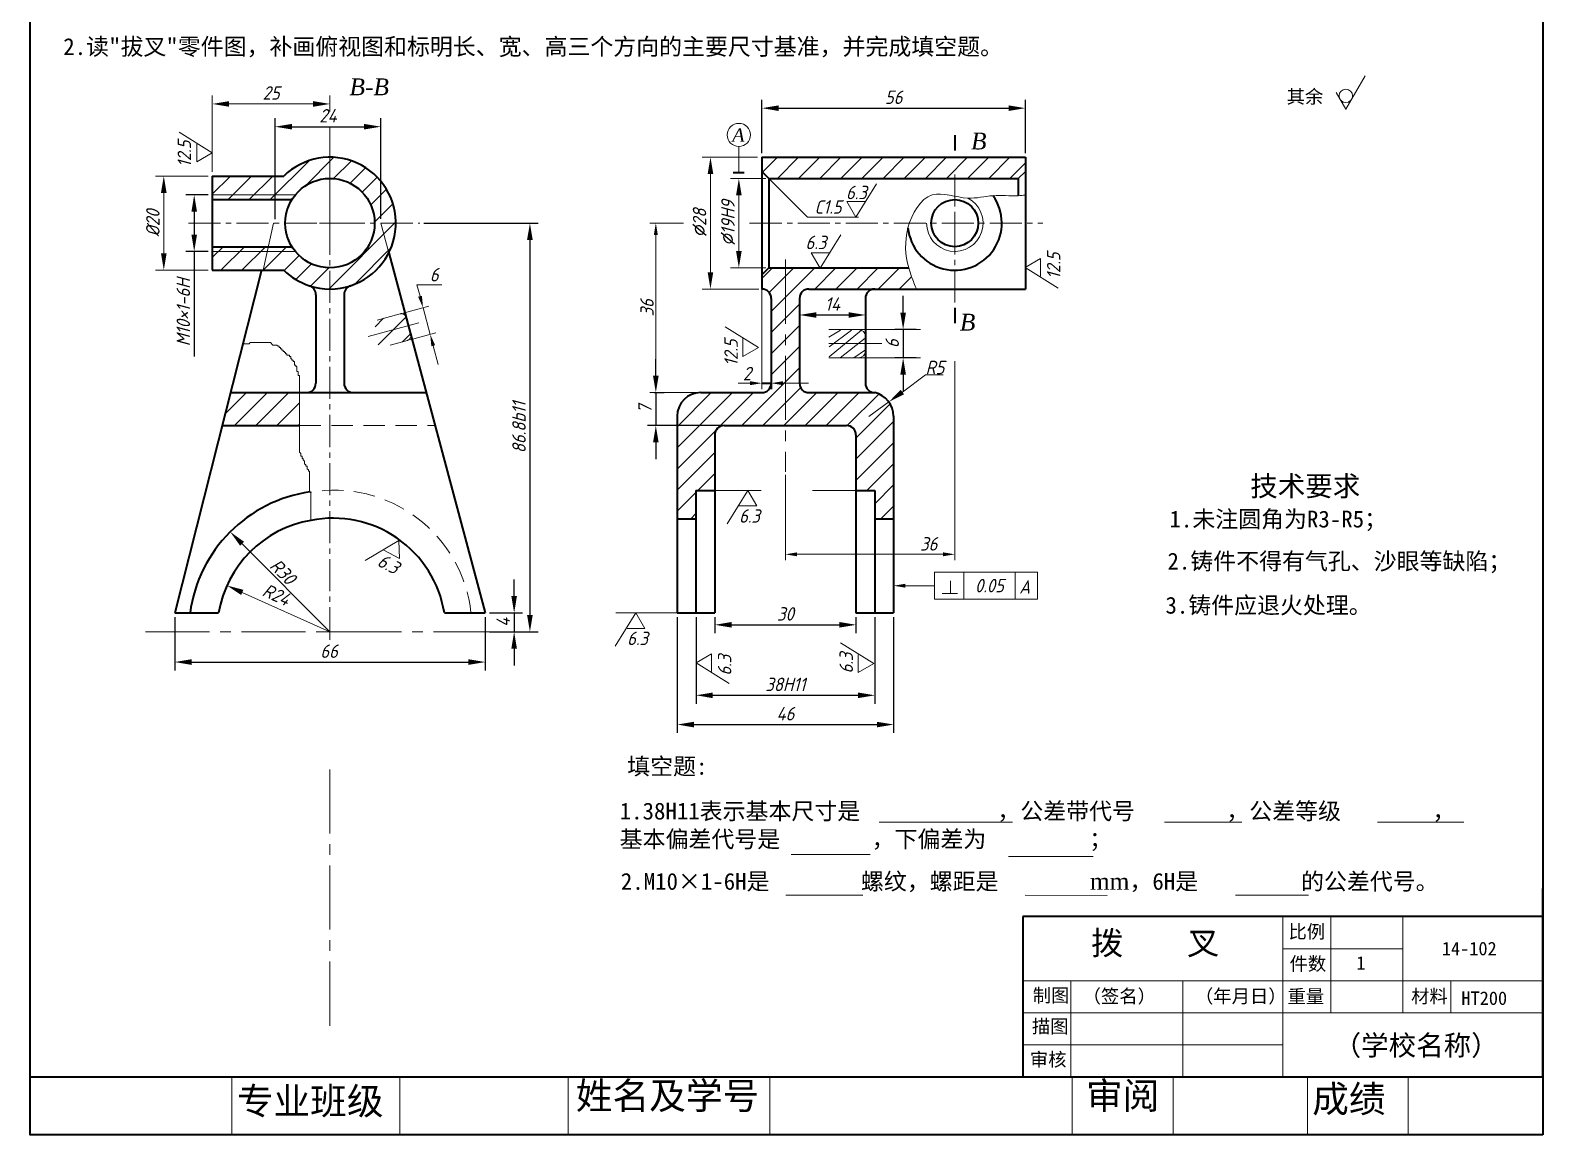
# Model space of a CAD drawing. Header units: millimetres. Extents: x -352 to -127, y 42 to 372.
# Drawn here: x -352.3 to -127.3, y 42.4 to 206.6 of the extents above; entities that cross this region are included whole.
import ezdxf

# ---------------------------------------------------------------- set-up
doc = ezdxf.new("R2010")
doc.units = ezdxf.units.MM
doc.header["$LTSCALE"] = 0.5
doc.linetypes.add('CENTER2', pattern=[28.575, 19.05, -3.175, 3.175, -3.175])
doc.linetypes.add('DASHED2', pattern=[9.525, 6.35, -3.175])
doc.layers.get('0').update_dxf_attribs({"lineweight": 15})
for name, color, linetype, lineweight in [('中心线', 7, 'CENTER2', 15), ('剖面线', 7, 'Continuous', 9), ('粗线', 7, 'Continuous', 40), ('粗线112', 7, 'Continuous', 40), ('细线', 7, 'Continuous', 15)]:
    doc.layers.add(name, color=color, linetype=linetype, lineweight=lineweight)
doc.styles.get("Standard").update_dxf_attribs({"font": 'SimSun.ttf', "height": 2})
doc.styles.add('style2', font='SIMFANG.TTF', dxfattribs={"height": 4})
doc.styles.add('style3', font='SIMFANG.TTF', dxfattribs={"height": 2.5})
doc.styles.add('数字', font='isocp.shx', dxfattribs={"oblique": 15, "height": 2})
doc.dimstyles.new('Copy of ISO-25', dxfattribs={"dimtxt": 2, "dimasz": 2.5, "dimexe": 1.25, "dimexo": 0.625, "dimtad": 2, "dimdec": 0, "dimdsep": 46, "dimtxsty": '数字', "dimcen": 0, "dimadec": 0, "dimazin": 0, "dimtfac": 1, "dimtdec": 0, "dimtmove": 0, "dimatfit": 3, "dimfxl": 0, "dimarcsym": 0})
doc.dimstyles.new('ISO-25', dxfattribs={"dimtxt": 2, "dimasz": 2.5, "dimexe": 1.25, "dimexo": 0.625, "dimtad": 1, "dimdsep": 46, "dimtxsty": '数字', "dimcen": 2.5, "dimadec": 0, "dimazin": 0, "dimtfac": 1, "dimtmove": 0, "dimatfit": 3, "dimfxl": 0, "dimarcsym": 0})
pattern_1 = [(45, (-285.0873, 263.182), (-1.571545, 1.571545), [])]

# ---------------------------------------------------------------- blocks, each defined once
blk = doc.blocks.new('*D7')
at = {"color": 0, "lineweight": -2}
for p, q in [((-330.77, 119.35), (-330.77, 111.42)), ((-284.57, 119.35), (-284.57, 111.42)), ((-328.27, 112.67), (-287.07, 112.67))]:
    blk.add_line(p, q, dxfattribs=at)
at = {"color": 0}
for points in [[(-328.27, 113.09), (-328.27, 112.25), (-330.77, 112.67)], [(-287.07, 113.09), (-287.07, 112.25), (-284.57, 112.67)]]:
    blk.add_solid(points, dxfattribs=at)
at = {"layer": 'Defpoints', "color": 0}
for p in [(-330.77, 119.97), (-284.57, 119.97), (-284.57, 112.67)]:
    blk.add_point(p, dxfattribs=at)
at = {"color": 0, "insert": (-307.81, 114.29), "char_height": 2, "attachment_point": 5, "style": '数字'}
blk.add_mtext('66', dxfattribs=at)
blk = doc.blocks.new('*D8')
at = {"color": 0, "lineweight": -2}
for p, q in [((-293.69, 177.93), (-276.68, 177.93)), ((-277.93, 175.43), (-277.93, 119.67)), ((-283.95, 117.17), (-276.68, 117.17))]:
    blk.add_line(p, q, dxfattribs=at)
at = {"color": 0}
for points in [[(-278.35, 175.43), (-277.51, 175.43), (-277.93, 177.93)], [(-278.35, 119.67), (-277.51, 119.67), (-277.93, 117.17)]]:
    blk.add_solid(points, dxfattribs=at)
at = {"layer": 'Defpoints', "color": 0}
for p in [(-294.31, 177.93), (-284.57, 117.17), (-277.93, 117.17)]:
    blk.add_point(p, dxfattribs=at)
at = {"color": 0, "insert": (-279.55, 147.55), "char_height": 2, "attachment_point": 5, "rotation": 90, "style": '数字'}
blk.add_mtext('86.8b11', dxfattribs=at)
blk = doc.blocks.new('*D9')
at = {"color": 0, "lineweight": -2}
for p, q in [((-280.27, 122.47), (-280.27, 124.97)), ((-283.95, 119.97), (-279.02, 119.97)), ((-280.27, 119.97), (-280.27, 117.17)), ((-283.95, 117.17), (-279.02, 117.17)), ((-280.27, 114.67), (-280.27, 112.17))]:
    blk.add_line(p, q, dxfattribs=at)
at = {"color": 0}
for points in [[(-280.69, 122.47), (-279.86, 122.47), (-280.27, 119.97)], [(-280.69, 114.67), (-279.86, 114.67), (-280.27, 117.17)]]:
    blk.add_solid(points, dxfattribs=at)
at = {"layer": 'Defpoints', "color": 0}
for p in [(-284.57, 119.97), (-284.57, 117.17), (-280.27, 117.17)]:
    blk.add_point(p, dxfattribs=at)
at = {"color": 0, "insert": (-281.9, 118.57), "char_height": 2, "attachment_point": 5, "rotation": 90, "style": '数字'}
blk.add_mtext('4', dxfattribs=at)
blk = doc.blocks.new('*D10')
at = {"color": 0, "lineweight": -2}
for p, q in [((-243.42, 188.36), (-243.42, 196.28)), ((-204.22, 188.36), (-204.22, 196.28)), ((-240.92, 195.03), (-206.72, 195.03))]:
    blk.add_line(p, q, dxfattribs=at)
at = {"color": 0}
for points in [[(-240.92, 195.44), (-240.92, 194.61), (-243.42, 195.03)], [(-206.72, 195.44), (-206.72, 194.61), (-204.22, 195.03)]]:
    blk.add_solid(points, dxfattribs=at)
at = {"layer": 'Defpoints', "color": 0}
for p in [(-204.22, 195.03), (-243.42, 187.73), (-204.22, 187.73)]:
    blk.add_point(p, dxfattribs=at)
at = {"color": 0, "insert": (-223.82, 196.65), "char_height": 2, "attachment_point": 5, "style": '数字'}
blk.add_mtext('56', dxfattribs=at)
blk = doc.blocks.new('*D11')
at = {"color": 0, "lineweight": -2}
for p, q in [((-259.2, 155.23), (-259.2, 157.73)), ((-259.45, 152.73), (-257.95, 152.73)), ((-259.2, 152.73), (-259.2, 147.83)), ((-240.76, 147.83), (-260.45, 147.83)), ((-259.2, 145.33), (-259.2, 142.83))]:
    blk.add_line(p, q, dxfattribs=at)
at = {"color": 0}
for points in [[(-259.61, 155.23), (-258.78, 155.23), (-259.2, 152.73)], [(-259.61, 145.33), (-258.78, 145.33), (-259.2, 147.83)]]:
    blk.add_solid(points, dxfattribs=at)
at = {"layer": 'Defpoints', "color": 0}
for p in [(-260.07, 152.73), (-259.2, 147.83), (-240.14, 147.83)]:
    blk.add_point(p, dxfattribs=at)
at = {"color": 0, "insert": (-260.82, 150.28), "char_height": 2, "attachment_point": 5, "rotation": 90, "style": '数字'}
blk.add_mtext('7', dxfattribs=at)
blk = doc.blocks.new('*D12')
at = {"color": 0, "lineweight": -2}
for p, q in [((-250.42, 119.35), (-250.42, 116.96)), ((-229.42, 119.35), (-229.42, 116.96)), ((-247.92, 118.21), (-231.92, 118.21))]:
    blk.add_line(p, q, dxfattribs=at)
at = {"color": 0}
for points in [[(-247.92, 118.63), (-247.92, 117.79), (-250.42, 118.21)], [(-231.92, 118.63), (-231.92, 117.79), (-229.42, 118.21)]]:
    blk.add_solid(points, dxfattribs=at)
at = {"layer": 'Defpoints', "color": 0}
for p in [(-250.42, 119.97), (-229.42, 119.97), (-229.42, 118.21)]:
    blk.add_point(p, dxfattribs=at)
at = {"color": 0, "insert": (-239.92, 119.83), "char_height": 2, "attachment_point": 5, "style": '数字'}
blk.add_mtext('30', dxfattribs=at)
blk = doc.blocks.new('*D13')
at = {"color": 0, "lineweight": -2}
for p, q in [((-253.22, 119.35), (-253.22, 106.48)), ((-226.62, 119.35), (-226.62, 106.48)), ((-250.72, 107.73), (-229.12, 107.73))]:
    blk.add_line(p, q, dxfattribs=at)
at = {"color": 0}
for points in [[(-250.72, 108.14), (-250.72, 107.31), (-253.22, 107.73)], [(-229.12, 108.14), (-229.12, 107.31), (-226.62, 107.73)]]:
    blk.add_solid(points, dxfattribs=at)
at = {"layer": 'Defpoints', "color": 0}
for p in [(-253.22, 119.97), (-226.62, 119.97), (-226.62, 107.73)]:
    blk.add_point(p, dxfattribs=at)
at = {"color": 0, "insert": (-239.92, 109.35), "char_height": 2, "attachment_point": 5, "style": '数字'}
blk.add_mtext('38H11', dxfattribs=at)
blk = doc.blocks.new('*D14')
at = {"color": 0, "lineweight": -2}
for p, q in [((-256.02, 119.35), (-256.02, 102.13)), ((-223.82, 119.35), (-223.82, 102.13)), ((-253.52, 103.38), (-226.32, 103.38))]:
    blk.add_line(p, q, dxfattribs=at)
at = {"color": 0}
for points in [[(-253.52, 103.79), (-253.52, 102.96), (-256.02, 103.38)], [(-226.32, 103.79), (-226.32, 102.96), (-223.82, 103.38)]]:
    blk.add_solid(points, dxfattribs=at)
at = {"layer": 'Defpoints', "color": 0}
for p in [(-256.02, 119.97), (-223.82, 119.97), (-223.82, 103.38)]:
    blk.add_point(p, dxfattribs=at)
at = {"color": 0, "insert": (-239.92, 105), "char_height": 2, "attachment_point": 5, "style": '数字'}
blk.add_mtext('46', dxfattribs=at)
blk = doc.blocks.new('*D15')
at = {"color": 0, "lineweight": -2}
for p, q in [((-222.41, 164.61), (-222.41, 167.11)), ((-220.45, 162.11), (-223.66, 162.11)), ((-222.41, 162.11), (-222.41, 157.91)), ((-220.45, 157.91), (-223.66, 157.91)), ((-222.41, 155.41), (-222.41, 152.91))]:
    blk.add_line(p, q, dxfattribs=at)
at = {"color": 0}
for points in [[(-222.82, 164.61), (-221.99, 164.61), (-222.41, 162.11)], [(-222.82, 155.41), (-221.99, 155.41), (-222.41, 157.91)]]:
    blk.add_solid(points, dxfattribs=at)
at = {"layer": 'Defpoints', "color": 0}
for p in [(-219.83, 162.11), (-222.41, 157.91), (-219.83, 157.91)]:
    blk.add_point(p, dxfattribs=at)
at = {"color": 0, "insert": (-224.03, 160.01), "char_height": 2, "attachment_point": 5, "rotation": 90, "style": '数字'}
blk.add_mtext('6', dxfattribs=at)
blk = doc.blocks.new('*D16')
at = {"layer": 'Defpoints', "color": 0}
for p in [(-237.82, 165.86), (-228.02, 164.28), (-228.02, 164.28)]:
    blk.add_point(p, dxfattribs=at)
at = {"layer": '细线', "color": 0, "lineweight": -2}
for p, q in [((-237.82, 165.24), (-237.82, 163.03)), ((-235.32, 164.28), (-230.52, 164.28)), ((-228.02, 164.9), (-228.02, 165.53))]:
    blk.add_line(p, q, dxfattribs=at)
at = {"layer": '细线', "color": 0}
for points in [[(-235.32, 164.69), (-235.32, 163.86), (-237.82, 164.28)], [(-230.52, 164.69), (-230.52, 163.86), (-228.02, 164.28)]]:
    blk.add_solid(points, dxfattribs=at)
at = {"layer": '细线', "color": 0, "insert": (-232.92, 165.9), "char_height": 2, "attachment_point": 5, "style": '数字'}
blk.add_mtext('14', dxfattribs=at)
blk = doc.blocks.new('CUZAO')
for p, q in [((-20.17, -4.19), (-15.78, 2.87)), ((-18.27, -0.9), (-22.07, -0.9)), ((-22.07, -0.9), (-20.17, -4.19))]:
    blk.add_line(p, q)
blk = doc.blocks.new('*D23')
at = {"layer": 'Defpoints', "color": 0}
for p in [(-325.17, 182.13), (-327.87, 173.73), (-325.17, 173.73)]:
    blk.add_point(p, dxfattribs=at)
at = {"layer": '细线', "color": 0, "lineweight": -2}
for p, q in [((-325.8, 182.13), (-329.12, 182.13)), ((-327.87, 179.63), (-327.87, 176.23)), ((-325.8, 173.73), (-329.12, 173.73)), ((-327.87, 173.73), (-327.87, 158.1))]:
    blk.add_line(p, q, dxfattribs=at)
at = {"layer": '细线', "color": 0}
for points in [[(-328.28, 179.63), (-327.45, 179.63), (-327.87, 182.13)], [(-328.28, 176.23), (-327.45, 176.23), (-327.87, 173.73)]]:
    blk.add_solid(points, dxfattribs=at)
at = {"layer": '细线', "color": 0, "insert": (-329.49, 164.67), "char_height": 2, "attachment_point": 5, "rotation": 90, "style": '数字'}
blk.add_mtext('M10×1-6H', dxfattribs=at)
blk = doc.blocks.new('*D24')
at = {"layer": 'Defpoints', "color": 0}
for p in [(-300.1, 192.27), (-315.84, 177.88), (-300.1, 177.93)]:
    blk.add_point(p, dxfattribs=at)
at = {"layer": '细线', "color": 0, "lineweight": -2}
for p, q in [((-315.84, 178.51), (-315.84, 193.52)), ((-300.1, 178.56), (-300.1, 193.52)), ((-313.34, 192.27), (-302.6, 192.27))]:
    blk.add_line(p, q, dxfattribs=at)
at = {"layer": '细线', "color": 0}
for points in [[(-313.34, 192.69), (-313.34, 191.86), (-315.84, 192.27)], [(-302.6, 192.69), (-302.6, 191.86), (-300.1, 192.27)]]:
    blk.add_solid(points, dxfattribs=at)
at = {"layer": '细线', "color": 0, "insert": (-307.97, 193.9), "char_height": 2, "attachment_point": 5, "style": '数字'}
blk.add_mtext('24', dxfattribs=at)
blk = doc.blocks.new('粗糙度2')
at = {"layer": '细线'}
for p, q in [((5.77, 10), (0, 0)), ((0, 0), (-2.89, 5))]:
    blk.add_line(p, q, dxfattribs=at)
blk.add_circle((0, 4), 2, dxfattribs=at)

msp = doc.modelspace()

# ---------------------------------------------------------------- hatches: boundary and pattern name
at = {"layer": '中心线'}
h = msp.add_hatch(dxfattribs=at)
h.set_pattern_fill('ANSI31', color=256, scale=0.7, style=0)
h.set_pattern_definition([(45, (-285.0873, 285.2563), (-1.571545, 1.571545), [])])
h.paths.add_polyline_path([(-296.016, 162.704), (-296.352, 163.959, 0.4142136), (-297.21, 164.454), (-300.66, 163.53), (-301.293, 161.29)])
h.paths.add_polyline_path([(-296.148, 160.49, 0.4142136), (-295.653, 161.347), (-296.016, 162.704), (-301.293, 161.29), (-301.693, 159.876), (-298.733, 159.798)])
at = {"layer": '剖面线'}
h = msp.add_hatch(dxfattribs=at)
h.set_pattern_fill('ANSI31', color=256, scale=0.7, style=0)
h.set_pattern_definition(pattern_1)
h.paths.add_polyline_path([(-314.531, 184.935), (-325.173, 184.935), (-325.173, 182.135), (-312.828, 182.135, -0.2255124), (-307.673, 184.585), (-307.673, 187.735, 0.1962616)])
h.paths.add_polyline_path([(-307.673, 187.735), (-307.673, 184.585, -0.4142136), (-301.023, 177.935), (-297.873, 177.935, 0.4142136)])
h.paths.add_polyline_path([(-307.673, 171.285), (-307.673, 168.135, 0.0796236), (-304.61, 168.626, 0.3239072), (-297.873, 177.935), (-301.023, 177.935, -0.4142136)])
h.paths.add_polyline_path([(-314.531, 170.935, 0.1148433), (-310.735, 168.626, 0.0796236), (-307.673, 168.135), (-307.673, 171.285, -0.2255124), (-312.828, 173.735), (-325.173, 173.735), (-325.173, 170.935)])
h.paths.add_polyline_path([(-312.828, 173.735, -0.0323428), (-313.327, 174.435), (-325.173, 174.435), (-325.173, 173.735)])
h.paths.add_polyline_path([(-325.173, 182.135), (-325.173, 181.435), (-313.327, 181.435, -0.0323428), (-312.828, 182.135)])
h = msp.add_hatch(dxfattribs=at)
h.set_pattern_fill('ANSI31', color=256, scale=0.7, style=0)
h.set_pattern_definition(pattern_1)
h.paths.add_polyline_path([(-243.424, 187.735), (-243.424, 185.635), (-242.374, 184.585), (-214.724, 184.585), (-214.724, 187.735)])
h.paths.add_polyline_path([(-205.274, 184.585), (-204.224, 185.635), (-204.224, 187.735), (-214.724, 187.735), (-214.724, 184.585)])
h.paths.add_polyline_path([(-236.424, 168.135), (-226.624, 168.135), (-221.146, 168.135), (-221.146, 168.365), (-221.061, 168.45), (-221.061, 169.636), (-221.146, 169.721), (-221.146, 170.06), (-221.231, 170.23), (-221.231, 170.653), (-221.4, 170.823), (-221.4, 171.077), (-221.485, 171.077), (-221.485, 171.162), (-221.608, 171.285), (-239.924, 171.285), (-239.924, 147.835), (-230.824, 147.835, -0.4142136), (-229.424, 146.435), (-229.424, 138.175), (-226.624, 138.175), (-226.624, 133.975), (-223.824, 133.975), (-223.824, 149.235, 0.3393594), (-226.624, 152.735), (-236.424, 152.735, -0.4142136), (-237.824, 154.135), (-237.824, 166.735, -0.4142136)])
h.paths.add_polyline_path([(-239.924, 171.285), (-242.374, 171.285), (-243.424, 170.235), (-243.424, 168.135, -0.4142136), (-242.024, 166.735), (-242.024, 154.135, -0.4142136), (-243.424, 152.735), (-252.524, 152.735, 0.4142136), (-256.024, 149.235), (-256.024, 133.975), (-253.224, 133.975), (-253.224, 138.175), (-250.424, 138.175), (-250.424, 146.435, -0.4142136), (-249.024, 147.835), (-239.924, 147.835)])
h = msp.add_hatch(dxfattribs=at)
h.set_pattern_fill('ANSI31', color=256, scale=0.7, style=0)
h.set_pattern_definition(pattern_1)
h.paths.add_polyline_path([(-322.464, 152.735), (-323.707, 147.835), (-312.203, 147.835), (-312.203, 152.735)])

# ---------------------------------------------------------------- linework, layer by layer
at = {"linetype": 'CENTER2', "ltscale": 0.5}
for p, q in [((-307.673, 192.272), (-307.673, 117.175)), ((-214.724, 185.18), (-214.724, 166.094)), ((-328.7, 177.935), (-294.314, 177.935)), ((-245.238, 177.935), (-201.629, 177.935))]:
    msp.add_line(p, q, dxfattribs=at)
at = {"ltscale": 0.5}
msp.add_line((-307.673, 178.372), (-307.673, 192.272), dxfattribs=at)
for p, q in [((-246.846, 189.326), (-246.846, 185.474)), ((-242.811, 184.585), (-247.75, 184.585)), ((-242.374, 184.585), (-236.624, 178.825)), ((-205.274, 184.585), (-204.224, 185.635)), ((-316.073, 177.935), (-317.616, 170.935)), ((-255.061, 177.935), (-260.072, 177.935)), ((-242.811, 177.935), (-245.238, 177.935)), ((-236.624, 178.825), (-229.057, 178.825)), ((-259.197, 176.185), (-259.197, 154.485)), ((-243.424, 177.497), (-243.424, 153.26)), ((-242.811, 171.285), (-247.75, 171.285)), ((-243.861, 168.135), (-252.145, 168.135)), ((-233.482, 162.113), (-219.826, 162.113)), ((-231.73, 162.031), (-233.464, 161.002)), ((-230.103, 162.031), (-233.41, 159.54)), ((-228.586, 162.031), (-233.41, 158.077)), ((-320.676, 159.785), (-320.465, 159.995)), ((-320.465, 159.995), (-319.714, 159.995)), ((-319.714, 159.995), (-319.527, 160.183)), ((-319.527, 160.183), (-316.522, 160.183)), ((-316.522, 160.183), (-316.147, 159.807)), ((-316.147, 159.807), (-315.583, 159.807)), ((-315.583, 159.807), (-315.395, 159.62)), ((-228.044, 160.84), (-231.784, 157.915)), ((-315.395, 159.62), (-315.208, 159.62)), ((-315.208, 159.62), (-315.208, 159.432)), ((-315.208, 159.432), (-315.02, 159.432)), ((-315.02, 159.432), (-315.02, 159.244)), ((-315.02, 159.244), (-314.832, 159.244)), ((-314.832, 159.244), (-314.832, 159.057)), ((-314.832, 159.057), (-314.644, 159.057)), ((-314.644, 159.057), (-314.644, 158.869)), ((-314.644, 158.869), (-314.457, 158.869)), ((-314.457, 158.869), (-314.457, 158.681)), ((-314.457, 158.681), (-314.269, 158.681)), ((-314.269, 158.681), (-314.269, 158.494)), ((-314.269, 158.494), (-314.081, 158.494)), ((-314.081, 158.494), (-314.081, 158.306)), ((-314.081, 158.306), (-313.706, 158.306)), ((-313.706, 158.306), (-313.706, 158.118)), ((-313.706, 158.118), (-313.518, 158.118)), ((-313.518, 158.118), (-313.518, 157.743)), ((-313.518, 157.743), (-313.33, 157.743)), ((-313.33, 157.743), (-313.33, 157.556)), ((-313.33, 157.556), (-313.142, 157.556)), ((-313.142, 157.556), (-313.142, 157.368)), ((-233.482, 157.913), (-219.826, 157.913)), ((-313.142, 157.368), (-312.954, 157.368)), ((-312.954, 157.368), (-312.954, 156.805)), ((-312.954, 156.805), (-312.767, 156.805)), ((-312.767, 156.805), (-312.767, 156.617)), ((-312.767, 156.617), (-312.579, 156.617)), ((-312.579, 156.617), (-312.579, 155.867)), ((-312.579, 155.867), (-312.391, 155.867)), ((-312.391, 155.867), (-312.391, 155.304)), ((-312.391, 155.304), (-312.203, 155.304)), ((-312.203, 155.304), (-312.203, 143.858)), ((-214.724, 157.389), (-214.724, 127.816)), ((-245.174, 154.135), (-246.924, 154.135)), ((-240.274, 154.135), (-236.482, 154.135)), ((-312.203, 143.858), (-312.016, 143.67)), ((-312.016, 143.67), (-312.016, 143.295)), ((-312.016, 143.295), (-311.828, 143.295)), ((-311.828, 143.295), (-311.828, 142.92)), ((-311.828, 142.92), (-311.64, 142.92)), ((-311.64, 142.92), (-311.64, 142.732)), ((-311.64, 142.732), (-311.452, 142.545)), ((-311.452, 142.545), (-311.452, 142.169)), ((-311.452, 142.169), (-311.264, 141.982)), ((-311.264, 141.982), (-311.264, 141.794)), ((-311.264, 141.794), (-311.077, 141.794)), ((-311.077, 141.794), (-311.077, 141.419)), ((-311.077, 141.419), (-310.889, 141.231)), ((-310.889, 141.231), (-310.889, 141.043)), ((-310.889, 141.043), (-310.701, 141.043)), ((-310.701, 141.043), (-310.701, 138.041)), ((-239.924, 140.502), (-239.924, 127.816)), ((-310.513, 137.854), (-310.513, 133.733)), ((-238.174, 128.691), (-216.474, 128.691)), ((-222.074, 124.024), (-217.755, 124.024)), ((-307.673, 117.175), (-320.719, 123.03)), ((-256.024, 119.975), (-265.148, 119.975)), ((-225.998, 88.88), (-206.158, 88.88)), ((-183.531, 88.88), (-172.045, 88.88)), ((-151.843, 88.88), (-138.974, 88.88)), ((-239.086, 84.057), (-227.29, 84.057)), ((-206.722, 83.764), (-194.139, 83.764)), ((-165.933, 51.015), (-165.933, 74.815)), ((-158.793, 60.535), (-158.793, 74.815)), ((-148.083, 60.535), (-148.083, 74.815)), ((-165.933, 70.055), (-148.083, 70.055)), ((-204.608, 65.295), (-127.258, 65.295)), ((-197.468, 51.015), (-197.468, 65.295)), ((-180.808, 51.015), (-180.808, 65.295)), ((-204.608, 60.535), (-165.933, 60.535)), ((-165.933, 60.535), (-127.258, 60.535)), ((-204.608, 55.775), (-165.933, 55.775)), ((-322.258, 42.39), (-322.258, 51.015)), ((-297.258, 42.39), (-297.258, 51.015)), ((-272.258, 42.39), (-272.258, 51.015)), ((-242.258, 42.39), (-242.258, 51.015)), ((-197.258, 42.39), (-197.258, 51.015)), ((-182.258, 42.39), (-182.258, 51.015)), ((-162.258, 42.39), (-162.258, 51.015)), ((-147.258, 42.39), (-147.258, 51.015))]:
    msp.add_line(p, q)
at = {"linetype": 'Continuous'}
for p, q in [((-325.173, 182.135), (-312.828, 182.135)), ((-325.173, 173.735), (-312.828, 173.735))]:
    msp.add_line(p, q, dxfattribs=at)
at = {"linetype": 'CENTER2'}
for p, q in [((-239.924, 172.503), (-239.924, 140.939)), ((-233.482, 160.013), (-225.566, 160.013)), ((-335.132, 117.175), (-279.719, 117.175)), ((-307.673, 96.7), (-307.673, 58.384))]:
    msp.add_line(p, q, dxfattribs=at)
at = {"linetype": 'DASHED2'}
msp.add_line((-312.203, 147.835), (-292.034, 147.835), dxfattribs=at)
msp.add_circle((-246.846, 191.049), 1.723)
at = {"linetype": 'Continuous'}
msp.add_arc((-214.724, 177.935), 4.2, 180, 62.30693, dxfattribs=at)
at = {"linetype": 'DASHED2'}
msp.add_arc((-307.008, 117.801), 20.424, 6.10876, 100.04894, dxfattribs=at)
for points in [[(-259.489, 176.185), (-258.905, 176.185), (-259.197, 177.935)], [(-259.489, 154.485), (-258.905, 154.485), (-259.197, 152.735)], [(-245.174, 154.427), (-245.174, 153.843), (-243.424, 154.135)], [(-240.274, 154.427), (-240.274, 153.843), (-242.024, 154.135)], [(-238.174, 128.982), (-238.174, 128.399), (-239.924, 128.691)], [(-216.474, 128.982), (-216.474, 128.399), (-214.724, 128.691)], [(-320.548, 123.41), (-320.89, 122.65), (-323, 124.054)], [(-222.074, 124.316), (-222.074, 123.733), (-223.824, 124.024)]]:
    msp.add_solid(points)
at = {"layer": '中心线'}
for p, q in [((-294.277, 167.051), (-294.729, 168.741)), ((-296.787, 164.567), (-292.979, 165.587)), ((-293.824, 165.36), (-292.762, 161.397)), ((-301.996, 161.102), (-294.463, 163.12)), ((-295.725, 160.603), (-291.917, 161.623)), ((-292.31, 159.706), (-291.566, 156.929))]:
    msp.add_line(p, q, dxfattribs=at)
for centre, start, end in [((-297.029, 163.777), 14.99323, 104.99323), ((-296.329, 161.166), 284.99323, 14.99323)]:
    msp.add_arc(centre, 0.7, start, end, dxfattribs=at)
for points in [[(-293.995, 167.126), (-294.558, 166.975), (-293.824, 165.36)], [(-292.028, 159.782), (-292.591, 159.631), (-292.762, 161.397)]]:
    msp.add_solid(points, dxfattribs=at)
at = {"layer": '粗线'}
for p, q in [((-214.71, 191.006), (-214.71, 188.729)), ((-243.424, 187.735), (-204.224, 187.735)), ((-243.424, 187.735), (-243.424, 168.135)), ((-204.224, 187.735), (-204.224, 183.197)), ((-325.173, 184.935), (-314.531, 184.935)), ((-325.173, 184.935), (-325.173, 170.935)), ((-247.711, 185.474), (-246.059, 185.474)), ((-243.424, 185.635), (-242.374, 184.585)), ((-243.31, 185.522), (-242.374, 184.585)), ((-242.374, 184.585), (-205.274, 184.585)), ((-242.374, 184.585), (-242.374, 171.285)), ((-205.274, 184.585), (-205.274, 182.016)), ((-204.224, 183.197), (-204.224, 168.135)), ((-325.173, 181.435), (-313.327, 181.435)), ((-325.173, 174.435), (-313.327, 174.435)), ((-298.917, 173.533), (-284.573, 119.975)), ((-242.374, 171.285), (-243.424, 170.235)), ((-242.374, 171.285), (-221.57, 171.285)), ((-317.848, 170.935), (-330.773, 119.975)), ((-325.173, 170.935), (-314.531, 170.935)), ((-243.424, 168.135), (-243.424, 168.135)), ((-242.024, 166.735), (-242.024, 154.135)), ((-237.824, 166.735), (-237.824, 154.135)), ((-236.424, 168.135), (-226.624, 168.135)), ((-228.024, 166.735), (-228.024, 154.135)), ((-226.624, 168.135), (-204.224, 168.135)), ((-214.71, 165.319), (-214.71, 163.042)), ((-243.424, 154.135), (-242.024, 154.135)), ((-242.024, 154.94), (-242.024, 153.26)), ((-322.464, 152.735), (-311.173, 152.735)), ((-311.173, 152.735), (-304.173, 152.735)), ((-304.173, 152.735), (-293.346, 152.735)), ((-252.524, 152.735), (-243.424, 152.735)), ((-236.424, 152.735), (-226.624, 152.735)), ((-256.024, 149.235), (-256.024, 119.975)), ((-223.824, 149.235), (-223.824, 119.975)), ((-323.707, 147.835), (-312.203, 147.835)), ((-250.424, 146.435), (-250.424, 119.975)), ((-249.024, 147.835), (-230.824, 147.835)), ((-229.424, 146.435), (-229.424, 119.975)), ((-253.224, 138.175), (-250.424, 138.175)), ((-253.224, 138.175), (-253.224, 119.975)), ((-229.424, 138.175), (-226.624, 138.175)), ((-226.624, 138.175), (-226.624, 119.975)), ((-256.024, 133.975), (-253.224, 133.975)), ((-226.624, 133.975), (-223.824, 133.975)), ((-330.773, 119.975), (-324.238, 119.975)), ((-290.651, 119.975), (-284.573, 119.975)), ((-256.024, 119.975), (-250.424, 119.975)), ((-229.424, 119.975), (-223.824, 119.975)), ((-127.258, 74.815), (-204.608, 74.815)), ((-204.608, 74.815), (-204.608, 51.015)), ((-352.258, 51.015), (-127.258, 51.015))]:
    msp.add_line(p, q, dxfattribs=at)
at = {"layer": '粗线', "linetype": 'Continuous'}
for p, q in [((-309.773, 167.296), (-309.773, 154.135)), ((-305.573, 167.296), (-305.573, 154.135))]:
    msp.add_line(p, q, dxfattribs=at)
at = {"layer": '粗线'}
msp.add_lwpolyline([(-127.258, 42.39), (-352.258, 42.39), (-352.258, 372.39), (-127.258, 372.39)], close=True, dxfattribs=at)
for centre, radius in [((-307.673, 177.935), 6.65), ((-214.724, 177.935), 3.5)]:
    msp.add_circle(centre, radius, dxfattribs=at)
for centre, radius, start, end in [((-307.673, 177.935), 9.8, 288.20996, 134.41531), ((-214.724, 177.935), 7, 185.83958, 35.65792), ((-307.673, 177.935), 9.8, 225.58469, 251.79004), ((-311.173, 167.296), 1.4, 0, 71.79004), ((-307.673, 177.935), 9.8, 251.79004, 288.20996), ((-304.173, 167.296), 1.4, 108.20996, 180), ((-243.424, 166.735), 1.4, 0, 90), ((-236.424, 166.735), 1.4, 90, 180), ((-226.624, 166.735), 1.4, 90, 180), ((-311.173, 154.135), 1.4, 270, 0), ((-304.173, 154.135), 1.4, 180, 270), ((-243.424, 154.135), 1.4, 270, 0), ((-236.424, 154.135), 1.4, 180, 270), ((-226.624, 154.135), 1.4, 180, 270), ((-252.524, 149.235), 3.5, 90, 180), ((-227.505, 149.16), 3.682, 1.16955, 76.15007), ((-249.024, 146.435), 1.4, 90, 180), ((-230.824, 146.435), 1.4, 0, 90), ((-307.673, 117.175), 21, 98.08499, 172.33774), ((-307.673, 117.175), 16.8, 99.73506, 170.40593), ((-307.216, 117.277), 16.783, 9.24969, 101.33043)]:
    msp.add_arc(centre, radius, start, end, dxfattribs=at)
at = {"layer": '粗线112'}
for p, q in [((-127.258, 51.015), (-127.258, 79.015)), ((-127.258, 51.015), (-127.258, 74.815)), ((-204.608, 51.015), (-127.258, 51.015))]:
    msp.add_line(p, q, dxfattribs=at)
at = {"layer": '细线'}
for p, q in [((-325.173, 185.56), (-325.173, 196.906)), ((-307.673, 194.556), (-307.673, 196.906)), ((-322.673, 195.656), (-310.173, 195.656)), ((-307.673, 188.36), (-307.673, 191.471)), ((-244.049, 187.735), (-252.321, 187.735)), ((-325.798, 184.935), (-333.643, 184.935)), ((-251.071, 170.635), (-251.071, 185.235)), ((-242.999, 184.585), (-248.096, 184.585)), ((-332.393, 173.435), (-332.393, 182.435)), ((-246.846, 182.085), (-246.846, 173.785)), ((-309.25, 177.935), (-305.799, 177.935)), ((-307.673, 179.117), (-307.673, 176.753)), ((-300.096, 177.935), (-298.917, 173.533)), ((-216.301, 177.935), (-212.85, 177.935)), ((-214.724, 179.117), (-214.724, 176.753)), ((-242.999, 171.285), (-248.096, 171.285)), ((-325.798, 170.935), (-333.643, 170.935)), ((-294.729, 168.741), (-291.029, 168.741)), ((-244.049, 168.135), (-252.321, 168.135)), ((-300.66, 163.53), (-297.21, 164.454)), ((-298.733, 159.798), (-296.148, 160.49)), ((-227.989, 159.106), (-229.724, 157.915)), ((-219.064, 155.374), (-222.526, 152.825)), ((-219.064, 155.374), (-216.445, 155.374)), ((-248.247, 152.735), (-260.072, 152.735)), ((-227.505, 149.16), (-224.54, 151.343)), ((-310.701, 138.041), (-310.513, 137.854)), ((-250.424, 138.175), (-243.531, 138.175)), ((-235.867, 138.175), (-229.424, 138.175)), ((-307.673, 117.175), (-320.747, 130.263)), ((-215.365, 124.769), (-215.365, 122.855)), ((-216.618, 122.855), (-214.333, 122.855)), ((-309.25, 117.175), (-305.799, 117.175)), ((-307.673, 118.357), (-307.673, 115.993)), ((-239.858, 77.998), (-228.381, 77.998)), ((-204.278, 77.998), (-192.045, 77.974)), ((-172.963, 77.998), (-162.088, 77.998)), ((-140.943, 60.535), (-140.943, 65.295))]:
    msp.add_line(p, q, dxfattribs=at)
at = {"layer": '细线', "linetype": 'Continuous'}
for p, q in [((-217.755, 126.024), (-202.427, 126.024)), ((-217.755, 122.024), (-217.755, 126.024)), ((-213.385, 126.024), (-213.385, 122.024)), ((-205.741, 126.024), (-205.741, 122.024)), ((-202.427, 126.024), (-202.427, 122.024)), ((-202.427, 122.024), (-217.755, 122.024))]:
    msp.add_line(p, q, dxfattribs=at)
at = {"layer": '细线'}
for centre, start, end in [((-229.024, 161.113), 0, 90), ((-229.024, 158.913), 270, 0)]:
    msp.add_arc(centre, 1, start, end, dxfattribs=at)
msp.add_open_spline([(-220.42, 168.118), (-220.67, 168.731), (-221.095, 169.771), (-222.067, 172.729), (-222.371, 177.162), (-218.733, 183.573), (-213.217, 181.132), (-209.058, 182.252), (-206.164, 181.923), (-204.572, 182.06), (-204.224, 182.103)], degree=3, knots=[0, 0, 0, 0, 1.9884228, 3.370972, 9.3099258, 15.4115254, 20.7278696, 24.481038, 28.2434547, 29.3032012, 29.3032012, 29.3032012, 29.3032012], dxfattribs=at)
for points in [[(-322.673, 196.073), (-322.673, 195.24), (-325.173, 195.656)], [(-310.173, 196.073), (-310.173, 195.24), (-307.673, 195.656)], [(-251.488, 185.235), (-250.654, 185.235), (-251.071, 187.735)], [(-332.809, 182.435), (-331.976, 182.435), (-332.393, 184.935)], [(-247.263, 182.085), (-246.43, 182.085), (-246.846, 184.585)], [(-332.809, 173.435), (-331.976, 173.435), (-332.393, 170.935)], [(-247.263, 173.785), (-246.43, 173.785), (-246.846, 171.285)], [(-251.488, 170.635), (-250.654, 170.635), (-251.071, 168.135)], [(-222.774, 153.161), (-222.279, 152.489), (-224.54, 151.343)], [(-320.453, 130.557), (-321.042, 129.969), (-322.514, 132.032)]]:
    msp.add_solid(points, dxfattribs=at)

# ---------------------------------------------------------------- block references
at = {"xscale": 0.7, "yscale": 0.7, "zscale": 0.7}
for p, rotation in [((-328.108, 202.504), 90), ((-201.335, 157.242), 270), ((-246.862, 173.546), 90), ((-259.618, 135.253), 180), ((-311.325, 134.607), 152.6872012487197), ((-276.271, 117.053), 180), ((-229.723, 126.554), 90), ((-250.284, 98.455), 270)]:
    msp.add_blockref('CUZAO', p, dxfattribs=dict(at, rotation=rotation))
for p in [(-215.331, 181.76), (-220.631, 174.172)]:
    msp.add_blockref('CUZAO', p, dxfattribs=at)
at = {"layer": '细线', "xscale": 0.5, "yscale": 0.5, "zscale": 0.5}
msp.add_blockref('粗糙度2', (-156.552, 194.856), dxfattribs=at)

# ---------------------------------------------------------------- texts
at = {"attachment_point": 1}
for s, insert, char_height, width in [('2.读"拔叉"零件图，补画俯视图和标明长、宽、高三个方向的主要尺寸基准，并完成填空题。', (-347.347, 205.435), 2.5, 201.3044), ('{\\fTimes New Roman|b0|i1|c0|p18;B-B}', (-304.77, 199.454), 2.5, 15.0076), ('{\\fTimes New Roman|b0|i1|c0|p18;A}', (-247.841, 192.026), 2, 1.8072), ('{\\fTimes New Roman|b0|i1|c0|p18;B}', (-212.312, 191.389), 2.5, 1.8072), ('{\\fTimes New Roman|b0|i1|c0|p18;B}', (-213.971, 164.462), 2.5, 3.6213), ('{\\f宋体|b0|i0|c134|p2;技术要求}', (-170.775, 140.334), 3, 201.3044), ('{\\f黑体|b0|i0|c134|p2;填空题:}', (-263.453, 98.419), 2.5, 201.3044), ('  1.38H11表示基本尺寸是            ，公差带代号        ，公差等级        ，\\P  基本偏差代号是        ，下偏差为         ；', (-267.971, 91.767), 2.5, 201.3044), ('2.M10×1-6H是        螺纹，螺距是        {\\fTimes New Roman|b0|i0|c0|p18;mm}，6H是         的公差代号。', (-264.406, 81.312), 2.5, 201.3044)]:
    msp.add_mtext(s, dxfattribs=dict(at, insert=insert, char_height=char_height, width=width))
at = {"char_height": 2, "attachment_point": 5, "style": '数字'}
for s, insert, rotation in [('12.5', (-329.34, 188.23), 90), ('{\\Ftxt.shx;%%C}28', (-252.696, 177.935), 90), ('{\\Ftxt.shx;%%C}19H9', (-248.471, 177.935), 90), ('12.5', (-200.014, 171.591), 90), ('36', (-260.51, 165.335), 90), ('12.5', (-248.006, 158.662), 90), ('6.3', (-298.97, 127.257), 332.6872), ('R24', (-315.657, 122.683), 336), ('6.3', (-248.963, 112.196), 90), ('6.3', (-230.868, 112.522), 90)]:
    msp.add_mtext(s, dxfattribs=dict(at, insert=insert, rotation=rotation))
for s, insert in [('6.3', (-229.366, 182.492)), ('C1.5', (-233.579, 180.337)), ('6.3', (-235.39, 175.065)), ('2', (-245.626, 155.568)), ('6.3', (-245.268, 134.392)), ('       36', (-222.606, 130.246)), ('6.3', (-261.921, 116.192))]:
    msp.add_mtext(s, dxfattribs=dict(at, insert=insert))
at = {"attachment_point": 1}
for s, insert, char_height, width, style in [('1{\\f宋体|b0|i0|c134|p2;.未注圆角为R3-R5；}', (-182.788, 135.184), 2.5, 201.3044, 'style3'), ('{\\f宋体|b0|i0|c134|p2;2.铸件不得有气孔、沙眼等缺陷；}', (-183.086, 128.926), 2.5, 201.3044, 'style3'), ('{\\f宋体|b0|i0|c134|p54;3\\f宋体|b0|i0|c134|p2;.铸件应退火处理。}', (-183.384, 122.369), 2.5, 201.3044, 'style3'), ('专业班级', (-321.523, 49.394), 4, 23.3701, 'style2'), ('姓名及学号', (-271.094, 50.193), 4, 29.8443, 'style2'), ('审阅', (-195.194, 50.194), 4, 13.7378, 'style2'), ('成绩', (-161.56, 49.721), 4, 13.2641, 'style2')]:
    msp.add_mtext(s, dxfattribs=dict(at, insert=insert, char_height=char_height, width=width, style=style))
at = {"layer": '中心线', "insert": (-292.813, 171.263), "char_height": 2, "width": 5.37621, "attachment_point": 1, "style": '数字'}
msp.add_mtext('6', dxfattribs=at)
at = {"layer": '粗线', "style": 'style3'}
for s, height, p in [('拨    叉', 3.5, (-194.46, 69.156)), ('比例', 2, (-165.081, 71.587)), ('14-102', 2, (-142.27, 69.07)), ('件数', 2, (-164.928, 66.821)), (' 1', 2, (-156.343, 66.93)), ('制图', 2, (-203.137, 62.112)), ('（签名）', 2, (-195.711, 61.994)), ('（年月日）', 2, (-179.002, 61.993)), ('重量', 2, (-165.224, 61.954)), ('材料', 2, (-146.838, 61.982)), ('HT200', 2, (-139.36, 61.694)), ('描图', 2, (-203.251, 57.511)), ('（学校名称）', 3, (-158.366, 54.179)), ('审核', 2, (-203.558, 52.576))]:
    msp.add_text(s, height=height, dxfattribs=at).set_placement(p)
at = {"layer": '细线', "insert": (-316.423, 197.281), "char_height": 2, "attachment_point": 5, "style": '数字'}
msp.add_mtext('25', dxfattribs=at)
at = {"layer": '细线', "char_height": 2, "attachment_point": 1}
for s, insert, width, style in [('其余', (-165.361, 197.747), 11.1849, 'style3'), ('R5', (-219.068, 157.476), 2.6226, '数字')]:
    msp.add_mtext(s, dxfattribs=dict(at, insert=insert, width=width, style=style))
at = {"layer": '细线', "char_height": 2, "attachment_point": 5, "style": '数字'}
for s, insert, rotation in [('%%C20', (-334.018, 177.935), 90), ('R30', (-314.683, 126.11), 315)]:
    msp.add_mtext(s, dxfattribs=dict(at, insert=insert, rotation=rotation))
at = {"layer": '细线', "linetype": 'Continuous', "char_height": 2, "attachment_point": 1, "style": '数字'}
for s, insert, width in [('0.05', (-211.72, 125.039), 8.00633), ('A', (-205.146, 124.84), 2.65556)]:
    msp.add_mtext(s, dxfattribs=dict(at, insert=insert, width=width))

# ---------------------------------------------------------------- dimensions: what is measured, and where the dimension line sits
dim = msp.add_linear_dim(base=(-204.224, 195.027), p1=(-243.424, 187.735), p2=(-204.224, 187.735), text='56', dimstyle='ISO-25', override={"dimtxt": 2})
dim.commit()
dim.dimension.update_dxf_attribs({"geometry": '*D10', "text_midpoint": (-223.824, 196.652)})
for base, p1, p2, text, picture, middle in [((-277.929, 117.175), (-294.314, 177.935), (-284.573, 117.175), '86.8b11', '*D8', (-279.554, 147.555)), ((-259.197, 147.835), (-260.072, 152.735), (-240.137, 147.835), '7', '*D11', (-260.822, 150.285)), ((-280.273, 117.175), (-284.573, 119.975), (-284.573, 117.175), '4', '*D9', (-281.898, 118.575))]:
    dim = msp.add_linear_dim(base=base, p1=p1, p2=p2, angle=90, text=text, dimstyle='ISO-25')
    dim.commit()
    dim.dimension.update_dxf_attribs({"geometry": picture, "text_midpoint": middle})
dim = msp.add_linear_dim(base=(-222.406, 157.913), p1=(-219.826, 162.113), p2=(-219.826, 157.913), angle=90, text='6', dimstyle='ISO-25', override={"dimtxt": 2})
dim.commit()
dim.dimension.update_dxf_attribs({"geometry": '*D15', "text_midpoint": (-224.031, 160.013)})
dim = msp.add_linear_dim(base=(-284.573, 112.67), p1=(-330.773, 119.975), p2=(-284.573, 119.975), text='66', dimstyle='ISO-25')
dim.commit()
dim.dimension.update_dxf_attribs({"geometry": '*D7', "text_midpoint": (-307.805, 112.67), "dimtype": 160})
for base, p1, p2, text, picture, middle in [((-223.824, 103.376), (-256.024, 119.975), (-223.824, 119.975), '46', '*D14', (-239.924, 105.001)), ((-226.624, 107.727), (-253.224, 119.975), (-226.624, 119.975), '38H11', '*D13', (-239.924, 109.352)), ((-229.424, 118.209), (-250.424, 119.975), (-229.424, 119.975), '30', '*D12', (-239.924, 119.834))]:
    dim = msp.add_linear_dim(base=base, p1=p1, p2=p2, text=text, dimstyle='ISO-25')
    dim.commit()
    dim.dimension.update_dxf_attribs({"geometry": picture, "text_midpoint": middle})
at = {"layer": '细线'}
dim = msp.add_linear_dim(base=(-300.096, 192.272), p1=(-315.845, 177.885), p2=(-300.096, 177.935), text='24', dimstyle='Copy of ISO-25', dxfattribs=at)
dim.commit()
dim.dimension.update_dxf_attribs({"geometry": '*D24', "text_midpoint": (-307.97, 193.898)})
dim = msp.add_linear_dim(base=(-327.865, 173.735), p1=(-325.173, 182.135), p2=(-325.173, 173.735), angle=90, text='M10×1-6H', dimstyle='Copy of ISO-25', dxfattribs=at)
dim.commit()
dim.dimension.update_dxf_attribs({"geometry": '*D23', "text_midpoint": (-329.49, 164.669)})
dim = msp.add_linear_dim(base=(-228.024, 164.275), p1=(-237.824, 165.864), p2=(-228.024, 164.275), text='14', dimstyle='ISO-25', override={"dimtxt": 2}, dxfattribs=at)
dim.commit()
dim.dimension.update_dxf_attribs({"geometry": '*D16', "text_midpoint": (-232.924, 165.9)})

doc.saveas('drawing.dxf')
